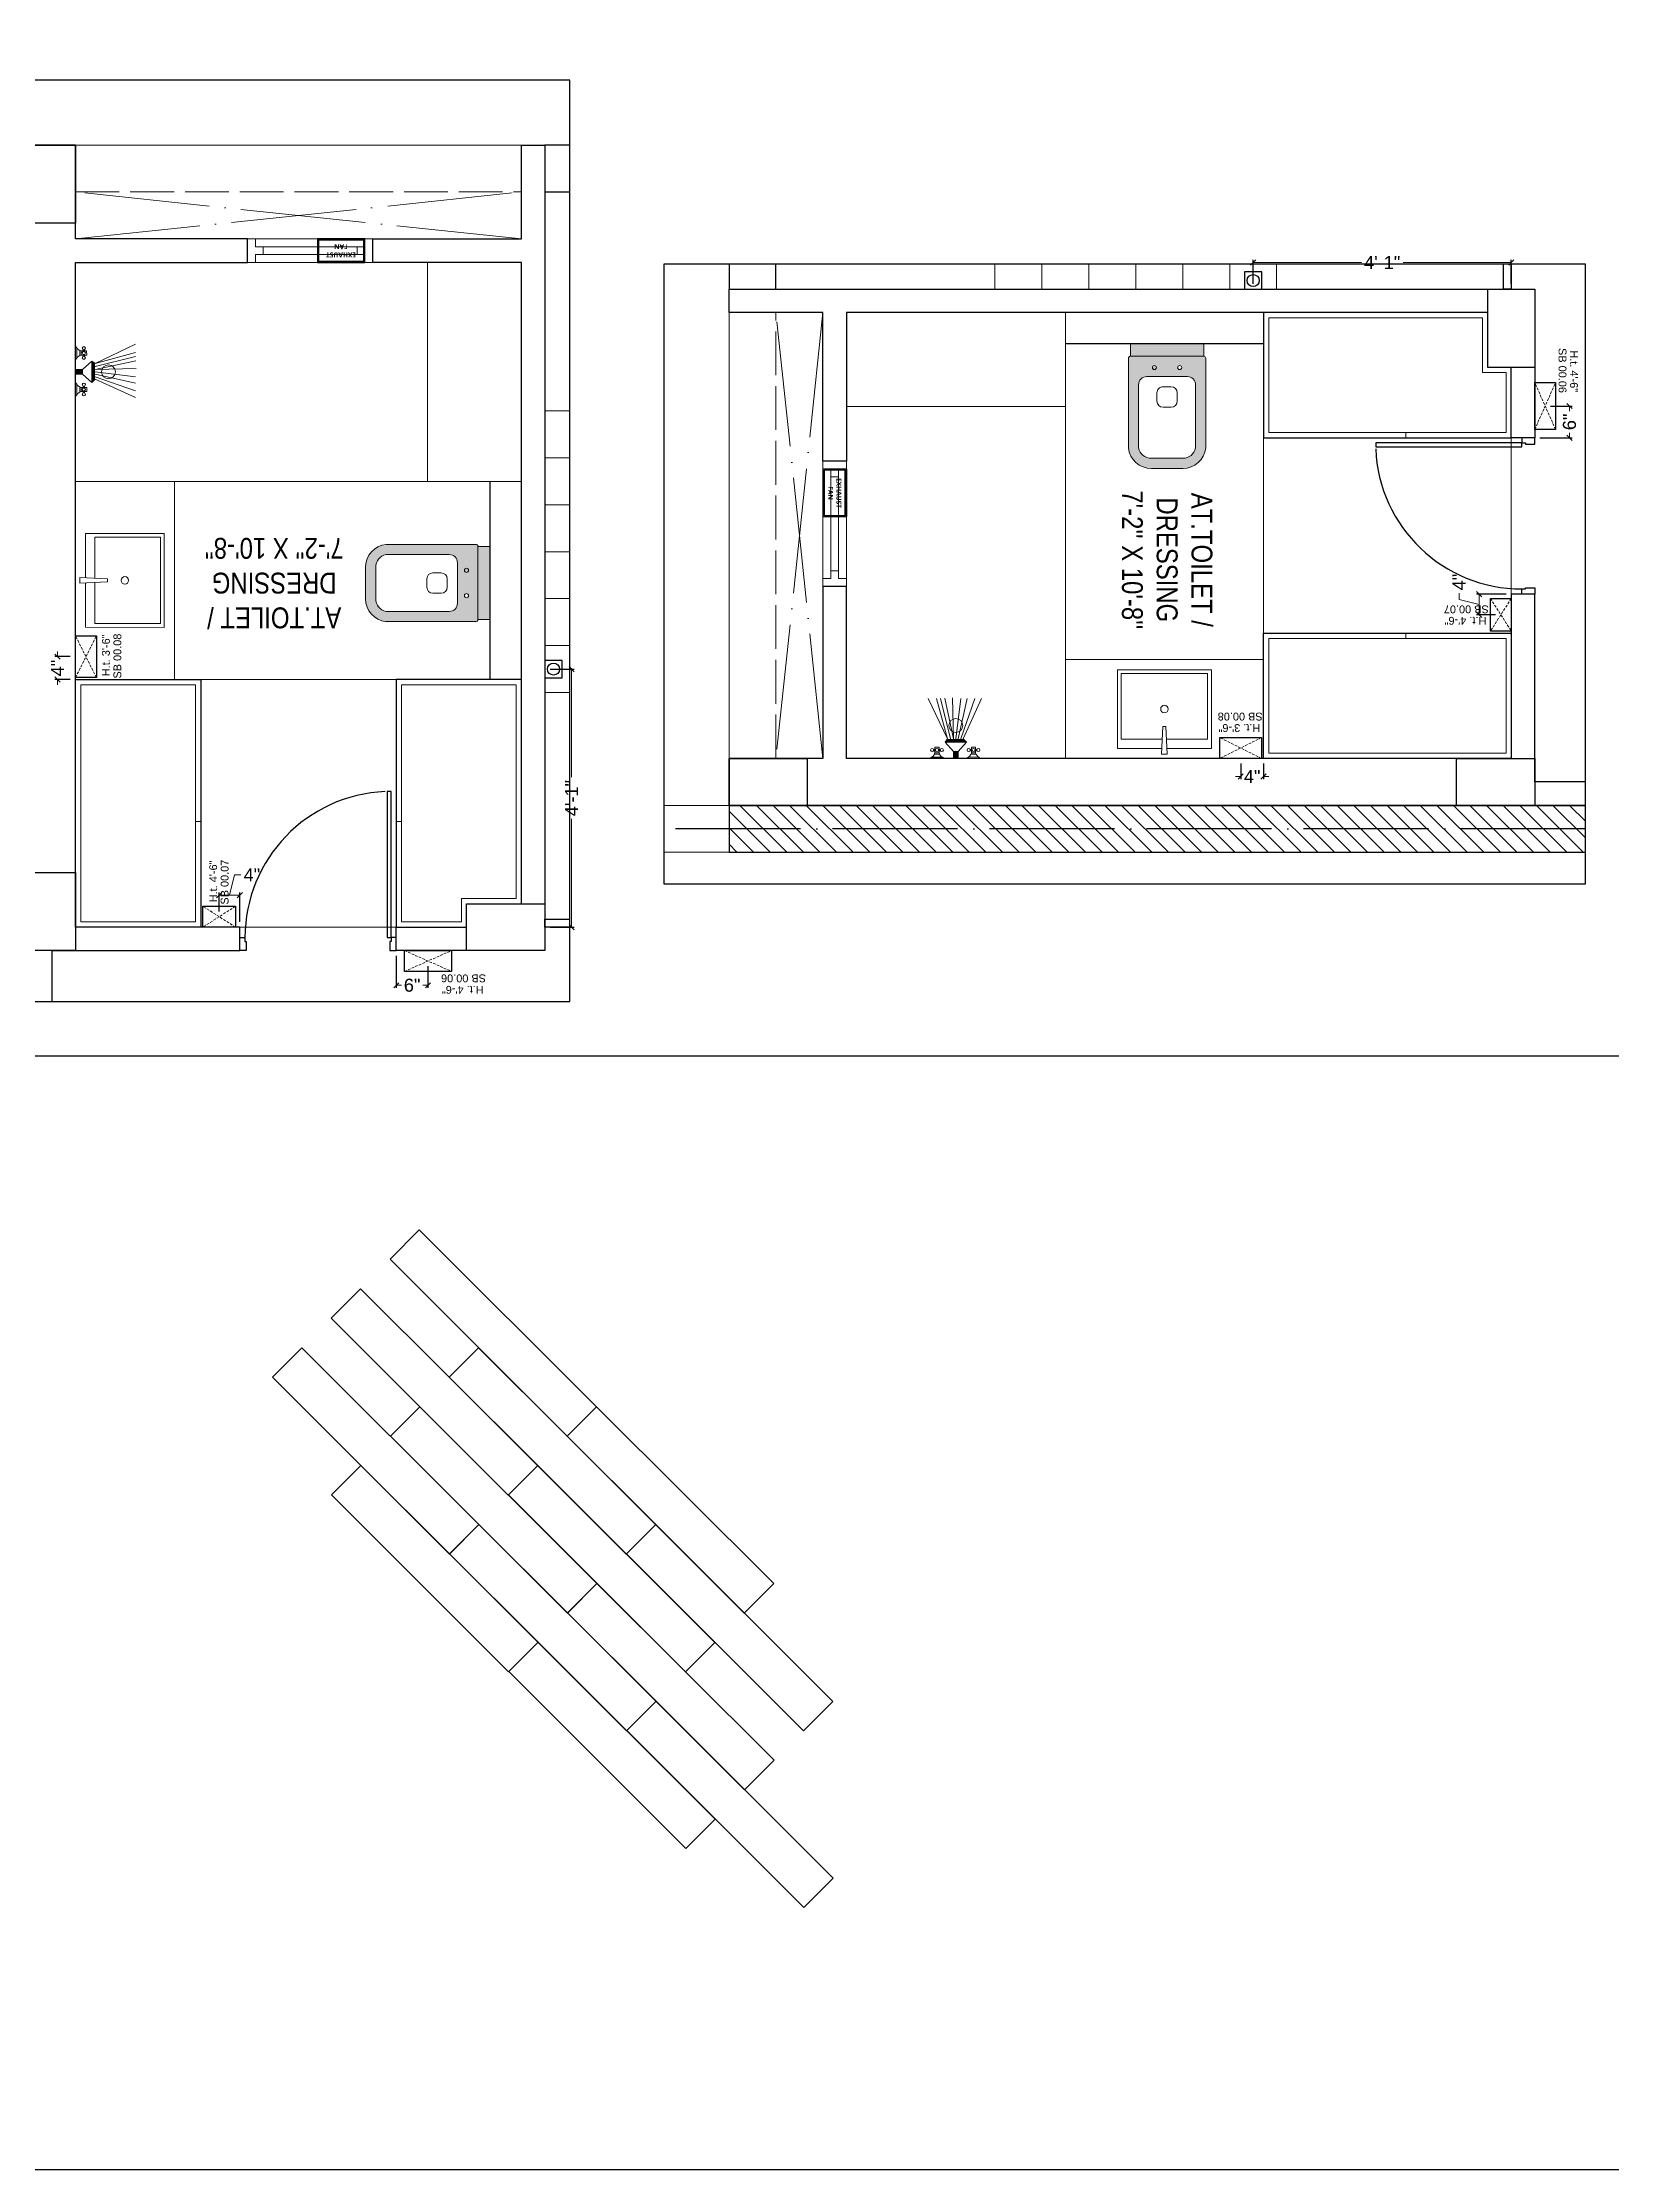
# Model space of a CAD drawing. Header units: millimetres. Extents: x 56222 to 3066687, y -650199 to -121287.
# Drawn here: x 156351.2 to 156652, y -179242.6 to -178834.7 of the extents above; entities that cross this region are included whole.
import ezdxf

# ---------------------------------------------------------------- set-up
doc = ezdxf.new("R2010")
doc.units = ezdxf.units.MM
doc.header["$MEASUREMENT"] = 0
doc.header["$PDMODE"] = 35
for name, pattern in [('ACAD_ISO02W100', [15, 12, -3]), ('ACAD_ISO04W100', [30, 24, -3, 0, -3]), ('DASHED', [0.75, 0.5, -0.25]), ('DASHED2', [0.375, 0.25, -0.125])]:
    doc.linetypes.add(name, pattern=pattern)
doc.layers.get('Defpoints').update_dxf_attribs({"color": 220})
doc.layers.add('AR DOOR', color=40, linetype='Continuous')
doc.layers.add('AR ELE-5', color=134, linetype='Continuous')
for name, color, linetype, lineweight in [('COLUMN', 1, 'Continuous', 30), ('dim05', 1, 'Continuous', 13), ('el', 7, 'Continuous', 20), ('ELEC-wires', 1, 'DASHED2', 13), ('Electrical', 84, 'Continuous', 30), ('ELEVATION', 250, 'Continuous', 9), ('FIRST FLOOR ( TEXT )', 7, 'Continuous', 9), ('FURNITURE', 32, 'Continuous', 9), ('GROUND FLOOR', 7, 'Continuous', 9), ('GROUND FLOOR  ( HATCH )', 251, 'Continuous', 9), ('GROUND FLOOR  ( PLINE )', 251, 'Continuous', 30), ('GROUND FLOOR ( STAIR )', 251, 'Continuous', 9), ('SECOND FLOOR ( DW_RAIL )', 7, 'Continuous', 9), ('TILE', 14, 'Continuous', 9), ('UTILITY', 48, 'Continuous', 9), ('wall', 7, 'Continuous', 30), ('X_PLOT', 1, 'Continuous', 9), ('XX~SLAB ( BEAM )~ ( DIM )', 7, 'Continuous', 9), ('XX~STR BEAM', 5, 'ACAD_ISO02W100', 9)]:
    doc.layers.add(name, color=color, linetype=linetype, lineweight=lineweight)
doc.styles.add('Arial', font='arial.ttf')
doc.styles.add('KATHA', font='swissc.ttf')
doc.styles.get("Standard").update_dxf_attribs({"font": 'arial.ttf', "height": 6})
doc.dimstyles.new('ISO-25', dxfattribs={"dimtxt": 2.5, "dimasz": 1, "dimexe": 0.5, "dimexo": 1, "dimtad": 0, "dimdec": 1, "dimlunit": 4, "dimtxsty": 'Standard', "dimblk": 'OBLIQUE', "dimcen": 2.5, "dimclrd": 1, "dimclre": 1, "dimclrt": 5, "dimadec": 0, "dimazin": 0, "dimtfac": 1, "dimtdec": 1, "dimtmove": 0, "dimatfit": 3, "dimfxl": 1, "dimlwd": -1, "dimarcsym": 0})

# ---------------------------------------------------------------- blocks, each defined once
blk = doc.blocks.new('A$C3EC62B37')
at = {"layer": 'FURNITURE', "lineweight": 30, "ltscale": 0.25, "true_color": 0xffffff}
h = blk.add_hatch(color=7, dxfattribs=at)
h.dxf.hatch_style = 1
h.paths.add_polyline_path([(-12.22, 0), (-12.22, 2.35), (-26.26, 2.35), (-26.26, 0)])
h.paths.add_polyline_path([(-26.26, 2.35), (-12.22, 2.35, 0.414214), (-11.83, 2.74), (-11.83, 19.96, 0.388639), (-16.24, 23.87), (-22.38, 23.87, 0.379499), (-26.65, 19.96), (-26.65, 2.74, 0.414214)])
h.paths.add_polyline_path([(-15.35, 6.26), (-23.13, 6.26, -0.414214), (-24.7, 7.83), (-24.7, 19.96, -0.349567), (-22.37, 21.91), (-16.24, 21.91, -0.364948), (-13.78, 19.96), (-13.78, 7.83, -0.414214)], flags=16)
h.paths.add_polyline_path([(-18.46, 8.22), (-20.02, 8.22, -0.414214), (-21.2, 9.39), (-21.2, 10.96, -0.414214), (-20.02, 12.13), (-18.46, 12.13, -0.414214), (-17.28, 10.96), (-17.28, 9.39, -0.414214)], flags=0)
h.paths.add_polyline_path([(-22.06, 4.53, -1), (-21.27, 4.53, -1)], flags=16)
at = {"layer": 'FURNITURE', "color": 0, "linetype": 'ByBlock', "lineweight": -2}
for p, q in [((-22.24, 23.87), (-16.24, 23.87)), ((-22.24, 21.91), (-16.24, 21.91)), ((-26.65, 2.74), (-26.65, 19.96)), ((-24.7, 7.83), (-24.7, 19.96)), ((-13.78, 7.83), (-13.78, 19.96)), ((-11.83, 2.74), (-11.83, 19.96)), ((-21.2, 9.39), (-21.2, 10.96)), ((-20.02, 12.13), (-18.46, 12.13)), ((-20.02, 8.22), (-18.46, 8.22)), ((-17.28, 9.39), (-17.28, 10.96)), ((-23.13, 6.26), (-15.35, 6.26)), ((-26.26, 2.35), (-12.22, 2.35)), ((-26.26, 2.35), (-26.26, 0)), ((-26.26, 0), (-12.22, 0)), ((-26.26, 0), (-12.22, 0)), ((-12.22, 2.35), (-12.22, 0))]:
    blk.add_line(p, q, dxfattribs=at)
for centre in [(-21.66, 4.53), (-16.81, 4.53)]:
    blk.add_circle(centre, 0.391, dxfattribs=at)
for centre, radius, start, end in [((-22.31, 19.5), 4.37, 89.0873, 174.0395), ((-22.31, 19.48), 2.44, 88.437, 168.6348), ((-16.17, 19.5), 4.37, 5.9605, 90.9127), ((-16.17, 19.48), 2.44, 11.3652, 91.563), ((-20.02, 10.96), 1.17, 90, 180), ((-20.02, 9.39), 1.17, 180, 270), ((-18.46, 10.96), 1.17, 0, 90), ((-18.46, 9.39), 1.17, 270, 0), ((-23.13, 7.83), 1.57, 180, 270), ((-15.35, 7.83), 1.57, 270, 0), ((-26.26, 2.74), 0.391, 180, 270), ((-12.22, 2.74), 0.391, 270, 0)]:
    blk.add_arc(centre, radius, start, end, dxfattribs=at)
blk = doc.blocks.new('*U25')
for points in [[(-40, 0), (0, 0), (0, 30), (10, 30), (10, 100), (-40, 100)], [(0, 0), (0, -1120), (30, -1120), (30, 0)], [(1160, 0), (1120, 0), (1120, 30), (1110, 30), (1110, 100), (1160, 100)]]:
    blk.add_lwpolyline(points, close=True)
at = {"layer": 'AR ELE-5', "linetype": 'ByBlock', "ltscale": 15}
blk.add_arc((-2, 1), 1122, 272.373, 359.9653, dxfattribs=at)
blk = doc.blocks.new('A$C07311617')
at = {"layer": 'UTILITY'}
h = blk.add_hatch(color=7, dxfattribs=at)
h.paths.add_polyline_path([(-3.13, 2.02), (-3.13, 0), (-3.74, 0), (-3.74, 0.46), (-3.74, 1.42)])
h.paths.add_polyline_path([(-3.13, 0), (-3.13, -0.46), (-3.13, -2.02), (-3.74, -1.59), (-3.74, -0.46), (-3.74, 0)])
h = blk.add_hatch(color=7, dxfattribs=at)
h.paths.add_polyline_path([(0, 0.46), (0, 0), (-1.35, 0), (-1.35, 0.46)])
h.paths.add_polyline_path([(0, 0), (0, -0.46), (-1.35, -0.46), (-1.35, 0)])
at = {"layer": 'UTILITY', "color": 7}
for p, q in [((-3.74, 1.42), (-11.52, 4.9)), ((-0.27, 2.44), (-0.27, 4.33)), ((-3.74, 0.94), (-11.52, 3.66)), ((-3.74, 0.46), (-11.52, 2.15)), ((-3.74, 0), (-11.52, 0.93)), ((-3.13, 2.02), (-3.74, 1.42)), ((-3.13, -0.46), (-3.13, 2.02)), ((-1.35, 0.46), (-3.13, 2.02)), ((-3.13, 0.46), (-3.13, 1.42)), ((-1.74, 3.79), (-1.74, 4.05)), ((-1.74, 2.99), (-1.74, 2.72)), ((-1.47, 3.79), (-1.47, 4.05)), ((-1.47, 2.99), (-1.47, 2.72)), ((-1.35, -0.46), (-1.35, 0.46)), ((-1.35, 0.46), (0, 0.46)), ((-0.8, 3.9), (-0.8, 2.88)), ((0, -0.46), (0, 0.46)), ((-3.74, -0.46), (-11.62, -0.61)), ((-3.74, -0.46), (-11.57, -2.09)), ((-3.74, -1.03), (-11.52, -2.96)), ((-3.74, -1.59), (-11.52, -5.3)), ((-3.74, -1.59), (-11.52, -3.73)), ((-3.74, -1.59), (-3.13, -2.02)), ((-3.13, -0.46), (-3.13, -2.02)), ((-1.35, -0.46), (-3.13, -2.02)), ((-1.74, -3.22), (-1.74, -2.95)), ((-1.74, -4.02), (-1.74, -4.29)), ((-1.47, -3.22), (-1.47, -2.95)), ((-1.47, -4.02), (-1.47, -4.29)), ((-1.35, -0.46), (0, -0.46)), ((-0.8, -4.13), (-0.8, -3.11)), ((-0.27, -2.68), (-0.27, -4.56))]:
    blk.add_line(p, q, dxfattribs=at)
for points in [[(-1.35, 0.46), (-3.13, 2.02)], [(-3.13, -2.02), (-1.35, -0.46)]]:
    blk.add_lwpolyline(points, dxfattribs=at)
for points in [[(-1.07, 2.99), (-2.14, 2.99), (-2.14, 3.79), (-1.07, 3.79)], [(-1.07, -3.22), (-2.14, -3.22), (-2.14, -4.02), (-1.07, -4.02)]]:
    blk.add_lwpolyline(points, close=True, dxfattribs=at)
for centre, radius in [((-1.6, 4.32), 0.298), ((-6.31, 0), 1.33), ((-1.6, 3.39), 0.298), ((-1.6, 2.45), 0.298), ((-1.6, -2.69), 0.298), ((-1.6, -3.62), 0.298), ((-1.6, -4.55), 0.298)]:
    blk.add_circle(centre, radius, dxfattribs=at)
for centre, start, end in [((-1.47, 5.26), 285.2551, 344.7449), ((-1.47, 1.52), 15.2551, 74.7449), ((-1.47, -1.75), 285.2551, 344.7449), ((-1.47, -5.49), 15.2551, 74.7449)]:
    blk.add_arc(centre, 1.52, start, end, dxfattribs=at)
blk = doc.blocks.new('6616')
at = {"color": 242, "linetype": 'DASHED', "true_color": 0xcd2027}
for p, q in [((386784.79, -36915.77), (386775.78, -36911.78)), ((386784.79, -36911.78), (386775.78, -36915.77))]:
    blk.add_line(p, q, dxfattribs=at)
at = {"layer": 'ELEC-wires', "color": 5, "linetype": 'ByBlock', "lineweight": 30, "ltscale": 4}
blk.add_lwpolyline([(386775.78, -36911.78), (386784.79, -36911.78), (386784.79, -36915.77), (386775.78, -36915.77)], close=True, dxfattribs=at)
blk = doc.blocks.new('_Oblique')
at = {"layer": 'wall', "color": 0, "lineweight": -2}
blk.add_line((-0.5, -0.5), (0.5, 0.5), dxfattribs=at)
blk = doc.blocks.new('*D249')
at = {"layer": 'Defpoints', "color": 0, "lineweight": 25, "transparency": 16777216}
for p in [(156354.03, -178952.49), (156357.51, -178952.49), (156357.51, -178956.87)]:
    blk.add_point(p, dxfattribs=at)
at = {"layer": 'dim05', "color": 1, "linetype": 'Continuous', "lineweight": -2, "transparency": 16777216}
for p, q in [((156356.51, -178952.49), (156353.53, -178952.49)), ((156356.51, -178956.87), (156353.53, -178956.87))]:
    blk.add_line(p, q, dxfattribs=at)
at = {"layer": 'dim05', "color": 1, "linetype": 'Continuous', "transparency": 16777216}
for p, q in [((156354.03, -178952.49), (156354.03, -178951.49)), ((156354.03, -178952.49), (156354.03, -178952.57)), ((156354.03, -178956.87), (156354.03, -178956.79)), ((156354.03, -178956.87), (156354.03, -178957.87))]:
    blk.add_line(p, q, dxfattribs=at)
at = {"layer": 'dim05', "color": 1, "transparency": 16777216}
for p, rotation in [((156354.03, -178952.49), 270), ((156354.03, -178956.87), 90)]:
    blk.add_blockref('_Oblique', p, dxfattribs=dict(at, rotation=rotation))
at = {"layer": 'dim05', "color": 5, "lineweight": 25, "transparency": 16777216, "insert": (156354.03, -178954.68), "char_height": 2.5, "attachment_point": 5, "rotation": 90, "style": 'Arial'}
blk.add_mtext('4"', dxfattribs=at)
blk = doc.blocks.new('*D250')
at = {"layer": 'Defpoints', "color": 0, "lineweight": 25, "transparency": 16777216}
for p in [(156385.05, -178998.23), (156385.05, -179002.37), (156389, -179004.37)]:
    blk.add_point(p, dxfattribs=at)
at = {"layer": 'dim05', "color": 1, "linetype": 'Continuous', "transparency": 16777216}
for p, q in [((156387.03, -178998.23), (156387.96, -178994.35)), ((156387.96, -178994.35), (156389.21, -178994.35)), ((156389, -178998.23), (156385.05, -178998.23))]:
    blk.add_line(p, q, dxfattribs=at)
at = {"layer": 'dim05', "color": 1, "linetype": 'Continuous', "lineweight": -2, "transparency": 16777216}
for p, q in [((156385.05, -179001.37), (156385.05, -178997.73)), ((156389, -179003.37), (156389, -178997.73))]:
    blk.add_line(p, q, dxfattribs=at)
at = {"layer": 'dim05', "color": 1, "transparency": 16777216, "rotation": 180}
blk.add_blockref('_Oblique', (156385.05, -178998.23), dxfattribs=at)
at = {"layer": 'dim05', "color": 1, "transparency": 16777216}
blk.add_blockref('_Oblique', (156389, -178998.23), dxfattribs=at)
at = {"layer": 'dim05', "color": 5, "lineweight": 25, "transparency": 16777216, "insert": (156391.32, -178994.35), "char_height": 2.5, "attachment_point": 5, "style": 'Arial'}
blk.add_mtext('4"', dxfattribs=at)
blk = doc.blocks.new('A$C1B9B2090')
at = {"layer": 'Electrical', "ltscale": 10}
blk.add_line((0, 4.97), (10.08, 4.97), dxfattribs=at)
at = {"layer": 'Electrical', "ltscale": 2}
for points in [[(0, 0), (10.08, 0), (10.08, 4.97), (0, 4.97)], [(0.25, 0.25), (9.83, 0.25), (9.83, 4.72), (0.25, 4.72)]]:
    blk.add_lwpolyline(points, close=True, dxfattribs=at)
at = {"layer": 'Electrical', "ltscale": 2, "insert": (1.5, 3.92), "char_height": 1.05, "width": 7.1646, "attachment_point": 1}
blk.add_mtext('\\pxqc;{\\fMalgun Gothic|b1|i0|c0|p34;\\W5.565;\\C0;\\W1;EXHAUST \\P\\W7.7995;\\W1;FAN}', dxfattribs=at)
blk = doc.blocks.new('*D251')
at = {"layer": 'Defpoints', "color": 0, "lineweight": 25, "transparency": 16777216}
for p in [(156419.01, -179008.87), (156425.09, -179010.86), (156419.01, -179015.52)]:
    blk.add_point(p, dxfattribs=at)
at = {"layer": 'dim05', "color": 1, "linetype": 'Continuous', "lineweight": -2, "transparency": 16777216}
for p, q in [((156419.01, -179009.87), (156419.01, -179016.02)), ((156425.09, -179011.86), (156425.09, -179016.02))]:
    blk.add_line(p, q, dxfattribs=at)
at = {"layer": 'dim05', "color": 1, "linetype": 'Continuous', "transparency": 16777216}
for p, q in [((156419.01, -179015.52), (156419.98, -179015.52)), ((156425.09, -179015.52), (156424.12, -179015.52))]:
    blk.add_line(p, q, dxfattribs=at)
at = {"layer": 'dim05', "color": 1, "transparency": 16777216, "rotation": 180}
blk.add_blockref('_Oblique', (156419.01, -179015.52), dxfattribs=at)
at = {"layer": 'dim05', "color": 1, "transparency": 16777216}
blk.add_blockref('_Oblique', (156425.09, -179015.52), dxfattribs=at)
at = {"layer": 'dim05', "color": 5, "lineweight": 25, "transparency": 16777216, "insert": (156422.05, -179015.52), "char_height": 2.5, "attachment_point": 5, "style": 'Arial'}
blk.add_mtext('6"', dxfattribs=at)
blk = doc.blocks.new('*D252')
at = {"layer": 'Defpoints', "color": 0, "lineweight": 25, "transparency": 16777216}
for p in [(156447.51, -178954.87), (156452.63, -178954.87), (156447.51, -179004.37)]:
    blk.add_point(p, dxfattribs=at)
at = {"layer": 'dim05', "color": 1, "linetype": 'Continuous', "lineweight": -2, "transparency": 16777216}
for p, q in [((156448.51, -178954.87), (156453.13, -178954.87)), ((156448.51, -179004.37), (156453.13, -179004.37))]:
    blk.add_line(p, q, dxfattribs=at)
at = {"layer": 'dim05', "color": 1, "linetype": 'Continuous', "transparency": 16777216}
for p, q in [((156452.63, -178954.87), (156452.63, -178975.62)), ((156452.63, -179004.37), (156452.63, -178983.62))]:
    blk.add_line(p, q, dxfattribs=at)
at = {"layer": 'dim05', "color": 1, "transparency": 16777216}
for p, rotation in [((156452.63, -178954.87), 90), ((156452.63, -179004.37), 270)]:
    blk.add_blockref('_Oblique', p, dxfattribs=dict(at, rotation=rotation))
at = {"layer": 'dim05', "color": 5, "lineweight": 25, "transparency": 16777216, "insert": (156452.63, -178979.62), "char_height": 2.5, "attachment_point": 5, "rotation": 90, "style": 'Arial'}
blk.add_mtext('4\'-1"', dxfattribs=at)
blk = doc.blocks.new('*D253')
at = {"layer": 'Defpoints', "color": 0, "lineweight": 25, "transparency": 16777216}
for p in [(156580.93, -178972.01), (156585.31, -178972.01), (156580.93, -178975.48)]:
    blk.add_point(p, dxfattribs=at)
at = {"layer": 'dim05', "color": 1, "linetype": 'Continuous', "lineweight": -2, "transparency": 16777216}
for p, q in [((156580.93, -178973.01), (156580.93, -178975.98)), ((156585.31, -178973.01), (156585.31, -178975.98))]:
    blk.add_line(p, q, dxfattribs=at)
at = {"layer": 'dim05', "color": 1, "linetype": 'Continuous', "transparency": 16777216}
for p, q in [((156580.93, -178975.48), (156579.93, -178975.48)), ((156580.93, -178975.48), (156581.01, -178975.48)), ((156585.31, -178975.48), (156585.23, -178975.48)), ((156585.31, -178975.48), (156586.31, -178975.48))]:
    blk.add_line(p, q, dxfattribs=at)
at = {"layer": 'dim05', "color": 1, "transparency": 16777216}
blk.add_blockref('_Oblique', (156580.93, -178975.48), dxfattribs=at)
at = {"layer": 'dim05', "color": 1, "transparency": 16777216, "rotation": 180}
blk.add_blockref('_Oblique', (156585.31, -178975.48), dxfattribs=at)
at = {"layer": 'dim05', "color": 5, "lineweight": 25, "transparency": 16777216, "insert": (156583.12, -178975.48), "char_height": 2.5, "attachment_point": 5, "style": 'Arial'}
blk.add_mtext('4"', dxfattribs=at)
blk = doc.blocks.new('*D254')
at = {"layer": 'Defpoints', "color": 0, "lineweight": 25, "transparency": 16777216}
for p in [(156632.81, -178940.51), (156626.67, -178944.46), (156630.81, -178944.46)]:
    blk.add_point(p, dxfattribs=at)
at = {"layer": 'dim05', "color": 1, "linetype": 'Continuous', "transparency": 16777216}
for p, q in [((156622.79, -178941.55), (156622.79, -178940.3)), ((156626.67, -178942.49), (156622.79, -178941.55)), ((156626.67, -178940.51), (156626.67, -178944.46))]:
    blk.add_line(p, q, dxfattribs=at)
at = {"layer": 'dim05', "color": 1, "linetype": 'Continuous', "lineweight": -2, "transparency": 16777216}
for p, q in [((156631.81, -178940.51), (156626.17, -178940.51)), ((156629.81, -178944.46), (156626.17, -178944.46))]:
    blk.add_line(p, q, dxfattribs=at)
at = {"layer": 'dim05', "color": 1, "transparency": 16777216}
for p, rotation in [((156626.67, -178940.51), 90), ((156626.67, -178944.46), 270)]:
    blk.add_blockref('_Oblique', p, dxfattribs=dict(at, rotation=rotation))
at = {"layer": 'dim05', "color": 5, "lineweight": 25, "transparency": 16777216, "insert": (156622.79, -178938.19), "char_height": 2.5, "attachment_point": 5, "rotation": 90, "style": 'Arial'}
blk.add_mtext('4"', dxfattribs=at)
blk = doc.blocks.new('*D255')
at = {"layer": 'Defpoints', "color": 0, "lineweight": 25, "transparency": 16777216}
for p in [(156639.31, -178904.42), (156637.31, -178910.51), (156643.97, -178910.51)]:
    blk.add_point(p, dxfattribs=at)
at = {"layer": 'dim05', "color": 1, "linetype": 'Continuous', "lineweight": -2, "transparency": 16777216}
for p, q in [((156640.31, -178904.42), (156644.47, -178904.42)), ((156638.31, -178910.51), (156644.47, -178910.51))]:
    blk.add_line(p, q, dxfattribs=at)
at = {"layer": 'dim05', "color": 1, "linetype": 'Continuous', "transparency": 16777216}
for p, q in [((156643.97, -178904.42), (156643.97, -178905.4)), ((156643.97, -178910.51), (156643.97, -178909.53))]:
    blk.add_line(p, q, dxfattribs=at)
at = {"layer": 'dim05', "color": 1, "transparency": 16777216}
for p, rotation in [((156643.97, -178904.42), 90), ((156643.97, -178910.51), 270)]:
    blk.add_blockref('_Oblique', p, dxfattribs=dict(at, rotation=rotation))
at = {"layer": 'dim05', "color": 5, "lineweight": 25, "transparency": 16777216, "insert": (156643.97, -178907.46), "char_height": 2.5, "attachment_point": 5, "rotation": 90, "style": 'Arial'}
blk.add_mtext('6"', dxfattribs=at)
blk = doc.blocks.new('*D256')
at = {"layer": 'Defpoints', "color": 0, "lineweight": 25, "transparency": 16777216}
for p in [(156583.32, -178876.89), (156583.32, -178882.01), (156632.81, -178882.01)]:
    blk.add_point(p, dxfattribs=at)
at = {"layer": 'dim05', "color": 1, "linetype": 'Continuous', "lineweight": -2, "transparency": 16777216}
for p, q in [((156583.32, -178881.01), (156583.32, -178876.39)), ((156632.81, -178881.01), (156632.81, -178876.39))]:
    blk.add_line(p, q, dxfattribs=at)
at = {"layer": 'dim05', "color": 1, "linetype": 'Continuous', "transparency": 16777216}
for p, q in [((156583.32, -178876.89), (156604.07, -178876.89)), ((156632.81, -178876.89), (156612.06, -178876.89))]:
    blk.add_line(p, q, dxfattribs=at)
at = {"layer": 'dim05', "color": 1, "transparency": 16777216, "rotation": 180}
blk.add_blockref('_Oblique', (156583.32, -178876.89), dxfattribs=at)
at = {"layer": 'dim05', "color": 1, "transparency": 16777216}
blk.add_blockref('_Oblique', (156632.81, -178876.89), dxfattribs=at)
at = {"layer": 'dim05', "color": 5, "lineweight": 25, "transparency": 16777216, "insert": (156608.06, -178876.89), "char_height": 2.5, "attachment_point": 5, "style": 'Arial'}
blk.add_mtext('4\'-1"', dxfattribs=at)

msp = doc.modelspace()

# ---------------------------------------------------------------- hatches: boundary and pattern name
at = {"layer": 'GROUND FLOOR  ( HATCH )'}
h = msp.add_hatch(dxfattribs=at)
h.set_pattern_fill('ANSI31', color=6, scale=18, angle=270, style=0)
h.set_pattern_definition([(315, (319101.986, -62449.3222), (1.590990258, 1.590990258), [])])
h.paths.add_polyline_path([(156647.051, -178990.008), (156647.051, -178981.008), (156482.812, -178981.008), (156482.812, -178990.008)])

# ---------------------------------------------------------------- linework, layer by layer
at = {"layer": 'COLUMN'}
for points in [[(156357.505, -178869.367), (156348.505, -178869.367), (156348.505, -178854.367), (156357.505, -178854.367)], [(156637.312, -178897.008), (156628.312, -178897.008), (156628.312, -178882.008), (156637.312, -178882.008)], [(156497.812, -178972.008), (156497.812, -178981.008), (156482.812, -178981.008), (156482.812, -178972.008)], [(156637.312, -178972.008), (156637.312, -178981.008), (156622.312, -178981.008), (156622.312, -178972.008)], [(156357.505, -179008.867), (156348.505, -179008.867), (156348.505, -178993.867), (156357.505, -178993.867)], [(156432.505, -179008.867), (156432.505, -178999.867), (156447.505, -178999.867), (156447.505, -179008.867)]]:
    msp.add_lwpolyline(points, close=True, dxfattribs=at)
at = {"layer": 'ELEVATION', "color": 32, "lineweight": 30, "true_color": 0xcd6928}
for p, q in [((156417.809, -179068.077), (156423.429, -179062.447)), ((156451.75, -179102.018), (156417.809, -179068.077)), ((156406.549, -179079.38), (156412.168, -179073.75)), ((156440.49, -179113.321), (156406.549, -179079.38)), ((156395.267, -179090.662), (156400.887, -179085.032)), ((156429.171, -179090.688), (156434.791, -179085.058)), ((156429.208, -179124.603), (156395.267, -179090.662)), ((156463.112, -179124.63), (156429.171, -179090.688)), ((156417.9, -179101.981), (156423.519, -179096.351)), ((156457.402, -179096.356), (156451.75, -179102.018)), ((156451.793, -179101.997), (156457.413, -179096.367)), ((156451.841, -179135.922), (156417.9, -179101.981)), ((156485.734, -179135.938), (156451.793, -179101.997)), ((156406.597, -179113.241), (156412.216, -179107.611)), ((156446.141, -179107.659), (156440.49, -179113.321)), ((156440.511, -179113.279), (156446.131, -179107.648)), ((156440.538, -179147.183), (156406.597, -179113.241)), ((156474.452, -179147.22), (156440.511, -179113.279)), ((156434.86, -179118.941), (156429.208, -179124.603)), ((156429.229, -179124.56), (156434.849, -179118.93)), ((156468.764, -179118.967), (156463.112, -179124.63)), ((156463.144, -179124.598), (156468.764, -179118.967)), ((156463.17, -179158.502), (156429.229, -179124.56)), ((156497.085, -179158.539), (156463.144, -179124.598)), ((156457.492, -179130.26), (156451.841, -179135.922)), ((156451.862, -179135.879), (156457.482, -179130.249)), ((156491.386, -179130.276), (156485.734, -179135.938)), ((156485.803, -179169.821), (156451.862, -179135.879)), ((156446.189, -179141.52), (156440.538, -179147.183)), ((156440.58, -179147.161), (156446.2, -179141.531)), ((156480.104, -179141.558), (156474.452, -179147.22)), ((156474.521, -179181.102), (156440.58, -179147.161)), ((156468.822, -179152.839), (156463.17, -179158.502)), ((156463.213, -179158.48), (156468.833, -179152.85)), ((156502.737, -179152.877), (156497.085, -179158.539)), ((156497.154, -179192.421), (156463.213, -179158.48)), ((156491.455, -179164.158), (156485.803, -179169.821)), ((156480.173, -179175.44), (156474.521, -179181.102)), ((156502.806, -179186.759), (156497.154, -179192.421))]:
    msp.add_line(p, q, dxfattribs=at)
at = {"layer": 'FURNITURE'}
for p, q in [((156612.562, -178909.508), (156612.562, -178910.508)), ((156376.505, -178918.867), (156376.505, -178956.867)), ((156612.562, -178949.008), (156612.562, -178948.008)), ((156547.312, -178953.008), (156585.312, -178953.008)), ((156380.505, -178984.117), (156381.505, -178984.117)), ((156420.005, -178984.117), (156419.005, -178984.117))]:
    msp.add_line(p, q, dxfattribs=at)
for points in [[(156443.005, -178918.867), (156425.005, -178918.867), (156425.005, -178876.867), (156443.005, -178876.867)], [(156547.312, -178886.508), (156547.312, -178904.508), (156505.312, -178904.508), (156505.312, -178886.508)], [(156363.623, -178938.147), (156363.624, -178937.575), (156358.327, -178937.317), (156358.326, -178938.398)], [(156631.812, -178971.008), (156586.312, -178971.008), (156586.312, -178949.008), (156631.812, -178949.008)], [(156358.505, -179003.367), (156358.505, -178957.867), (156380.505, -178957.867), (156380.505, -179003.367)], [(156566.591, -178965.89), (156566.02, -178965.89), (156565.762, -178971.186), (156566.842, -178971.187)]]:
    msp.add_lwpolyline(points, close=True, dxfattribs=at)
at = {"layer": 'FURNITURE', "lineweight": 30}
for points in [[(156632.812, -178877.218), (156632.812, -178882.008), (156631.312, -178882.008), (156631.312, -178877.218)], [(156628.312, -178886.508), (156585.312, -178886.508), (156585.312, -178910.508), (156632.812, -178910.508), (156632.812, -178897.008)], [(156443.005, -178999.867), (156443.005, -178956.867), (156419.005, -178956.867), (156419.005, -179004.367), (156432.505, -179004.367)], [(156452.295, -179004.367), (156447.505, -179004.367), (156447.505, -179002.867), (156452.295, -179002.867)]]:
    msp.add_lwpolyline(points, dxfattribs=at)
at = {"layer": 'FURNITURE'}
for points in [[(156627.312, -178887.508), (156586.312, -178887.508), (156586.312, -178909.508), (156631.812, -178909.508), (156631.812, -178898.008)], [(156631.812, -178898.008), (156627.312, -178898.008), (156627.312, -178887.508)], [(156359.407, -178937.37), (156359.422, -178928.859), (156374.516, -178928.868), (156374.495, -178946.868), (156359.401, -178946.859), (156359.406, -178938.346)], [(156361.207, -178937.458), (156361.221, -178929.58), (156373.795, -178929.587), (156373.775, -178946.147), (156361.202, -178946.14), (156361.207, -178938.261)], [(156565.814, -178970.106), (156557.303, -178970.092), (156557.312, -178954.998), (156575.312, -178955.018), (156575.303, -178970.112), (156566.791, -178970.107)], [(156442.005, -178998.867), (156442.005, -178957.867), (156420.005, -178957.867), (156420.005, -179003.367), (156431.505, -179003.367)], [(156565.902, -178968.306), (156558.025, -178968.292), (156558.032, -178955.718), (156574.592, -178955.738), (156574.584, -178968.311), (156566.706, -178968.306)], [(156431.505, -179003.367), (156431.505, -178998.867), (156442.005, -178998.867)]]:
    msp.add_lwpolyline(points, dxfattribs=at)
at = {"layer": 'FURNITURE', "lineweight": 30}
for points in [[(156632.812, -178948.008), (156632.812, -178972.008), (156585.312, -178972.008), (156585.312, -178948.008)], [(156381.505, -179004.367), (156357.505, -179004.367), (156357.505, -178956.867), (156381.505, -178956.867)]]:
    msp.add_lwpolyline(points, close=True, dxfattribs=at)
at = {"layer": 'FURNITURE'}
for centre in [(156366.969, -178937.863), (156566.308, -178962.545)]:
    msp.add_circle(centre, 0.72, dxfattribs=at)
at = {"layer": 'GROUND FLOOR'}
for p, q in [((156348.505, -178854.367), (156452.295, -178854.367)), ((156357.505, -178872.367), (156357.505, -178854.367)), ((156443.005, -178872.367), (156443.005, -178854.367)), ((156447.505, -179008.867), (156447.505, -178854.367)), ((156447.505, -178863.367), (156452.295, -178863.367)), ((156411.505, -178872.367), (156357.505, -178872.367)), ((156390.505, -178876.867), (156390.505, -178872.367)), ((156357.505, -179004.367), (156357.505, -178876.867)), ((156411.505, -178876.867), (156357.505, -178876.867)), ((156443.005, -178999.867), (156443.005, -178876.867)), ((156482.812, -178981.008), (156482.812, -178877.218)), ((156491.812, -178882.008), (156491.812, -178877.218)), ((156637.312, -178882.008), (156482.812, -178882.008)), ((156637.312, -178910.508), (156637.312, -178882.008)), ((156500.812, -178886.508), (156482.812, -178886.508)), ((156628.312, -178886.508), (156505.312, -178886.508)), ((156547.312, -178886.508), (156547.312, -178972.008)), ((156585.312, -178886.508), (156585.312, -178972.008)), ((156632.812, -178972.008), (156632.812, -178897.008)), ((156637.312, -178910.508), (156632.812, -178910.508)), ((156500.812, -178918.008), (156500.812, -178972.008)), ((156505.312, -178918.008), (156505.312, -178972.008)), ((156443.005, -178918.867), (156357.505, -178918.867)), ((156505.312, -178939.008), (156500.812, -178939.008)), ((156637.313, -178940.512), (156632.813, -178940.512)), ((156637.312, -178972.008), (156637.313, -178940.512)), ((156443.005, -178956.867), (156357.505, -178956.867)), ((156500.812, -178972.008), (156482.812, -178972.008)), ((156632.812, -178972.008), (156505.312, -178972.008)), ((156647.051, -178981.008), (156470.346, -178981.008)), ((156647.051, -178990.008), (156470.346, -178990.008)), ((156357.505, -179004.367), (156432.505, -179004.367)), ((156389.001, -179008.868), (156389.001, -179004.368)), ((156419.005, -179008.867), (156419.005, -179004.367)), ((156357.505, -179008.867), (156389.001, -179008.868)), ((156419.005, -179008.867), (156447.505, -179008.867))]:
    msp.add_line(p, q, dxfattribs=at)
at = {"layer": 'GROUND FLOOR', "linetype": 'ACAD_ISO02W100', "ltscale": 0.7}
for p, q in [((156357.505, -178863.367), (156443.005, -178863.367)), ((156491.812, -178972.008), (156491.812, -178886.508))]:
    msp.add_line(p, q, dxfattribs=at)
at = {"layer": 'GROUND FLOOR', "color": 1, "linetype": 'ACAD_ISO04W100'}
for p, q in [((156443.005, -178872.367), (156357.505, -178863.367)), ((156357.505, -178872.367), (156443.005, -178863.367)), ((156500.812, -178886.508), (156491.812, -178972.008)), ((156500.812, -178972.008), (156491.812, -178886.508)), ((156647.051, -178985.508), (156482.812, -178985.508))]:
    msp.add_line(p, q, dxfattribs=at)
at = {"layer": 'GROUND FLOOR', "color": 6, "lineweight": 30}
msp.add_lwpolyline([(156647.051, -178981.008), (156482.812, -178981.008), (156482.812, -178990.008), (156647.051, -178990.008)], dxfattribs=at)
at = {"layer": 'GROUND FLOOR  ( PLINE )'}
for points in [[(156353.005, -179018.607), (156353.005, -179008.867), (156389.001, -179008.868), (156389.001, -179004.368), (156357.505, -179004.367), (156357.505, -178876.867), (156390.505, -178876.867), (156390.505, -178872.367), (156357.505, -178872.367), (156357.505, -178854.367), (156348.505, -178854.367), (156348.505, -179018.607)], [(156443.005, -178876.867), (156414.51, -178876.867), (156414.51, -178872.367), (156443.005, -178872.367), (156443.005, -178854.367), (156447.505, -178854.367), (156447.505, -179008.867), (156419.005, -179008.867), (156419.005, -179004.367), (156432.505, -179004.367)], [(156452.295, -178854.367), (156447.505, -178854.367), (156447.505, -178863.367), (156452.295, -178863.367)], [(156443.005, -178999.867), (156443.005, -178876.867)], [(156482.812, -178877.218), (156482.812, -178882.008), (156491.812, -178882.008), (156491.812, -178877.218)], [(156505.312, -178886.508), (156505.312, -178915.003), (156500.812, -178915.003), (156500.812, -178886.508), (156482.812, -178886.508), (156482.812, -178882.008), (156637.312, -178882.008), (156637.312, -178910.508), (156632.812, -178910.508), (156632.812, -178897.008)], [(156628.312, -178886.508), (156505.312, -178886.508)], [(156585.312, -178892.508), (156547.312, -178892.508)], [(156437.005, -178956.867), (156437.005, -178918.867)], [(156647.051, -178976.508), (156637.312, -178976.508), (156637.313, -178940.512), (156632.813, -178940.512), (156632.812, -178972.008), (156505.312, -178972.008), (156505.312, -178939.008), (156500.812, -178939.008), (156500.812, -178972.008), (156482.812, -178972.008), (156482.812, -178981.008), (156647.051, -178981.008)]]:
    msp.add_lwpolyline(points, dxfattribs=at)
at = {"layer": 'GROUND FLOOR ( STAIR )'}
for p, q in [((156533.812, -178882.008), (156533.812, -178877.218)), ((156542.812, -178882.008), (156542.812, -178877.218)), ((156551.812, -178882.008), (156551.812, -178877.218)), ((156560.812, -178882.008), (156560.812, -178877.218)), ((156569.812, -178882.008), (156569.812, -178877.218)), ((156578.812, -178882.008), (156578.812, -178877.218)), ((156587.812, -178882.008), (156587.812, -178877.218)), ((156447.505, -178905.367), (156452.295, -178905.367)), ((156447.505, -178914.367), (156452.295, -178914.367)), ((156447.505, -178923.367), (156452.295, -178923.367)), ((156447.505, -178932.367), (156452.295, -178932.367)), ((156447.505, -178941.367), (156452.295, -178941.367)), ((156447.505, -178950.367), (156452.295, -178950.367)), ((156447.505, -178959.367), (156452.295, -178959.367))]:
    msp.add_line(p, q, dxfattribs=at)
at = {"layer": 'SECOND FLOOR ( DW_RAIL )', "color": 3}
for points in [[(156390.51, -178876.867), (156392.01, -178876.867), (156392.01, -178875.367), (156393.51, -178875.367), (156393.51, -178873.867), (156411.51, -178873.867), (156411.51, -178875.367), (156413.01, -178875.367), (156413.01, -178876.867), (156414.51, -178876.867), (156414.51, -178872.367), (156413.01, -178872.367), (156413.01, -178873.867), (156411.51, -178873.867), (156411.51, -178875.367), (156393.51, -178875.367), (156393.51, -178873.867), (156392.01, -178873.867), (156392.01, -178872.367), (156390.51, -178872.367), (156390.51, -178876.867), (156414.51, -178876.867), (156414.51, -178872.367), (156390.51, -178872.367)], [(156505.312, -178939.003), (156505.312, -178937.503), (156503.812, -178937.503), (156503.812, -178936.003), (156502.312, -178936.003), (156502.312, -178918.003), (156503.812, -178918.003), (156503.812, -178916.503), (156505.312, -178916.503), (156505.312, -178915.003), (156500.812, -178915.003), (156500.812, -178916.503), (156502.312, -178916.503), (156502.312, -178918.003), (156503.812, -178918.003), (156503.812, -178936.003), (156502.312, -178936.003), (156502.312, -178937.503), (156500.812, -178937.503), (156500.812, -178939.003), (156505.312, -178939.003), (156505.312, -178915.003), (156500.812, -178915.003), (156500.812, -178939.003)]]:
    msp.add_lwpolyline(points, close=True, dxfattribs=at)
at = {"layer": 'TILE', "color": 1, "linetype": 'Continuous', "lineweight": 25}
msp.add_lwpolyline([(158321.234, -177400.874), (155066.713, -177400.874), (155066.713, -179242.65), (158321.234, -179242.65)], close=True, dxfattribs=at)
at = {"layer": 'X_PLOT', "linetype": 'ACAD_ISO04W100', "lineweight": 30}
msp.add_line((156647.051, -178985.508), (156470.346, -178985.508), dxfattribs=at)
at = {"layer": 'XX~SLAB ( BEAM )~ ( DIM )', "color": 242, "linetype": 'DASHED', "true_color": 0xcd2027}
for p, q in [((156632.813, -178941.329), (156628.813, -178947.591)), ((156628.813, -178941.329), (156632.812, -178947.591)), ((156357.505, -178956.487), (156361.505, -178948.487)), ((156361.505, -178956.487), (156357.505, -178948.487)), ((156584.932, -178972.008), (156576.932, -178968.008)), ((156584.932, -178968.008), (156576.932, -178972.008)), ((156388.184, -179004.368), (156381.922, -179000.368)), ((156388.184, -179000.368), (156381.922, -179004.367))]:
    msp.add_line(p, q, dxfattribs=at)
at = {"layer": 'XX~SLAB ( BEAM )~ ( DIM )', "color": 32, "lineweight": 30, "true_color": 0xcd6928}
for p, q in [((156457.402, -179096.356), (156423.429, -179062.447)), ((156446.141, -179107.659), (156412.168, -179073.75)), ((156434.86, -179118.941), (156400.887, -179085.032)), ((156468.764, -179118.967), (156434.791, -179085.058)), ((156457.492, -179130.26), (156423.519, -179096.351)), ((156491.386, -179130.276), (156457.413, -179096.367)), ((156446.189, -179141.52), (156412.216, -179107.611)), ((156480.104, -179141.558), (156446.131, -179107.648)), ((156468.822, -179152.839), (156434.849, -179118.93)), ((156502.737, -179152.877), (156468.764, -179118.967)), ((156491.455, -179164.158), (156457.482, -179130.249)), ((156480.173, -179175.44), (156446.2, -179141.531)), ((156502.806, -179186.759), (156468.833, -179152.85))]:
    msp.add_line(p, q, dxfattribs=at)
at = {"layer": 'XX~SLAB ( BEAM )~ ( DIM )', "color": 1, "lineweight": 30}
msp.add_lwpolyline([(156800.835, -179029.141), (156115.895, -179029.141), (156115.895, -178671.255), (156800.835, -178671.255)], close=True, dxfattribs=at)
at = {"layer": 'XX~SLAB ( BEAM )~ ( DIM )', "color": 242, "lineweight": 30, "true_color": 0xcd2027}
for points in [[(156333.463, -179018.607), (156452.295, -179018.607), (156452.295, -178841.901), (156333.463, -178841.901)], [(156647.051, -178996.051), (156647.051, -178877.218), (156470.346, -178877.218), (156470.346, -178996.051)]]:
    msp.add_lwpolyline(points, close=True, dxfattribs=at)
at = {"layer": 'XX~SLAB ( BEAM )~ ( DIM )', "color": 6, "lineweight": 30}
for points in [[(156581.662, -178878.681), (156581.662, -178882), (156584.972, -178882.017), (156584.972, -178878.698)], [(156450.833, -178953.217), (156447.514, -178953.217), (156447.497, -178956.527), (156450.815, -178956.527)]]:
    msp.add_lwpolyline(points, close=True, dxfattribs=at)
at = {"layer": 'XX~SLAB ( BEAM )~ ( DIM )'}
for points in [[(156632.812, -178910.508), (156632.812, -178948.008), (156585.312, -178948.008), (156585.312, -178910.508)], [(156419.005, -179004.367), (156381.505, -179004.367), (156381.505, -178956.867), (156419.005, -178956.867)]]:
    msp.add_lwpolyline(points, close=True, dxfattribs=at)
at = {"layer": 'XX~SLAB ( BEAM )~ ( DIM )', "color": 6, "lineweight": 30}
for centre in [(156583.317, -178880.353), (156449.16, -178954.872)]:
    msp.add_circle(centre, 1.155, dxfattribs=at)
at = {"layer": 'XX~STR BEAM', "lineweight": 30}
for points in [[(156628.813, -178941.329), (156632.813, -178941.329), (156632.813, -178947.591), (156628.813, -178947.591)], [(156361.505, -178956.487), (156357.505, -178956.487), (156357.505, -178948.487), (156361.505, -178948.487)], [(156584.932, -178968.008), (156584.932, -178972.008), (156576.932, -178972.008), (156576.932, -178968.008)], [(156388.184, -179000.368), (156388.184, -179004.368), (156381.922, -179004.368), (156381.922, -179000.368)]]:
    msp.add_lwpolyline(points, close=True, dxfattribs=at)

# ---------------------------------------------------------------- block references
at = {"xscale": 0.9052782660299882, "yscale": 0.9052782660299882, "zscale": 0.9052782660299882}
for p, rotation in [((156413.01, -178872.368), 180), ((156500.812, -178916.503), 270)]:
    msp.add_blockref('A$C1B9B2090', p, dxfattribs=dict(at, rotation=rotation))
at = {"layer": 'AR DOOR', "linetype": 'ByBlock', "lineweight": -2, "extrusion": (0, 0, -1), "xscale": -0.02500332000264408, "yscale": 0.02500332000264408, "zscale": -0.02500332000264408}
for p, rotation in [((-156634.813, -178911.508), 90), ((-156418.005, -179006.368), 180)]:
    msp.add_blockref('*U25', p, dxfattribs=dict(at, rotation=rotation))
at = {"layer": 'el', "color": 1}
for p, rotation in [((193553.082, 207875.867), 270), ((543205.381, -215924.638), 180)]:
    msp.add_blockref('6616', p, dxfattribs=dict(at, rotation=rotation))
at = {"layer": 'FURNITURE', "lineweight": 18}
for p, rotation in [((156357.505, -178897.867), 180.0331280368491), ((156526.312, -178972.008), 270.0331280368491)]:
    msp.add_blockref('A$C07311617', p, dxfattribs=dict(at, rotation=rotation))
at = {"layer": 'FURNITURE'}
for p, rotation in [((156547.573, -178892.508), 180), ((156437.005, -178919.128), 90)]:
    msp.add_blockref('A$C3EC62B37', p, dxfattribs=dict(at, rotation=rotation))

# ---------------------------------------------------------------- texts
at = {"layer": 'Electrical', "color": 5, "transparency": 33554687}
for s, rotation, p in [('SB 00.06', 270, (156641.886, -178893.297)), ('SB 00.07', 180, (156628.495, -178942.664)), ('SB 00.08', 90, (156366.279, -178956.695)), ('SB 00.08', 180, (156585.139, -178963.234)), ('SB 00.07', 90, (156386.85, -179000.05)), ('SB 00.06', 180, (156436.216, -179013.441))]:
    msp.add_text(s, height=1.5, rotation=rotation, dxfattribs=at).set_placement(p)
at = {"layer": 'Electrical', "color": 240, "true_color": 0xed1f24, "transparency": 33554687}
for s, rotation, p in [('H.t. 4\'-6"', 270, (156644.084, -178893.748)), ('H.t. 4\'-6"', 180, (156628.044, -178944.862)), ('H.t. 3\'-6"', 90, (156364.081, -178956.243)), ('H.t. 3\'-6"', 180, (156584.688, -178965.432)), ('H.t. 4\'-6"', 90, (156384.652, -178999.599)), ('H.t. 4\'-6"', 180, (156435.765, -179015.639))]:
    msp.add_text(s, height=1.5, rotation=rotation, dxfattribs=at).set_placement(p)
at = {"layer": 'FIRST FLOOR ( TEXT )', "char_height": 4, "attachment_point": 5, "style": 'KATHA'}
for insert, rotation in [((156566.796, -178933.915), 270), ((156395.598, -178938.351), 180)]:
    msp.add_mtext("AT.TOILET /\\PDRESSING\\P7'-2'' X 10'-8''", dxfattribs=dict(at, insert=insert, rotation=rotation))

# ---------------------------------------------------------------- dimensions: what is measured, and where the dimension line sits
at = {"layer": 'dim05', "color": 27, "lineweight": 25, "true_color": 0x7d5120}
for base, p1, p2, picture, middle in [((156583.317, -178876.887), (156632.812, -178882.008), (156583.317, -178882.008), '*D256', (156608.064, -178876.887)), ((156580.932, -178975.484), (156585.312, -178972.008), (156580.932, -178972.008), '*D253', (156583.122, -178975.484))]:
    dim = msp.add_linear_dim(base=base, p1=p1, p2=p2, dimstyle='ISO-25', override={"dimdec": 0, "dimtxsty": 'Arial'}, dxfattribs=at)
    dim.commit()
    dim.dimension.update_dxf_attribs({"geometry": picture, "text_midpoint": middle})
for base, p1, p2, angle, picture, middle in [((156643.967, -178910.508), (156639.305, -178904.42), (156637.313, -178910.508), 270, '*D255', (156643.967, -178907.464)), ((156354.03, -178952.487), (156357.505, -178956.867), (156357.505, -178952.487), 270, '*D249', (156354.03, -178954.677)), ((156452.626, -178954.872), (156447.505, -179004.367), (156447.505, -178954.872), 270, '*D252', (156452.626, -178979.62)), ((156419.005, -179015.523), (156425.093, -179010.861), (156419.005, -179008.868), 180, '*D251', (156422.049, -179015.523))]:
    dim = msp.add_linear_dim(base=base, p1=p1, p2=p2, angle=angle, dimstyle='ISO-25', override={"dimdec": 0, "dimtxsty": 'Arial'}, dxfattribs=at)
    dim.commit()
    dim.dimension.update_dxf_attribs({"geometry": picture, "text_midpoint": middle})
for base, p1, p2, angle, picture, middle in [((156626.675, -178944.46), (156632.812, -178940.512), (156630.812, -178944.46), 270, '*D254', (156622.795, -178939.676)), ((156385.053, -178998.23), (156389.001, -179004.367), (156385.053, -179002.368), 180, '*D250', (156389.837, -178994.35))]:
    dim = msp.add_linear_dim(base=base, p1=p1, p2=p2, angle=angle, dimstyle='ISO-25', override={"dimtxsty": 'Arial', "dimtmove": 1}, dxfattribs=at)
    dim.commit()
    dim.dimension.update_dxf_attribs({"geometry": picture, "text_midpoint": middle, "dimtype": 160})

doc.saveas('drawing.dxf')
